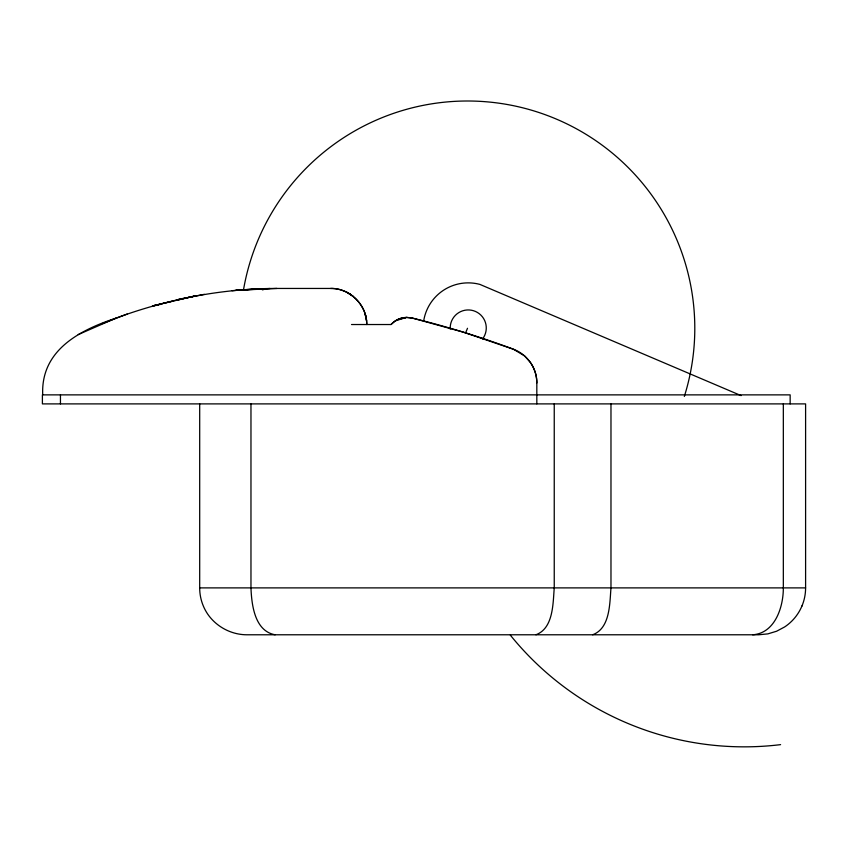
<?xml version="1.0" encoding="UTF-8"?>
<svg xmlns="http://www.w3.org/2000/svg" width="848" height="848" viewBox="0 0 848 848"><rect width="100%" height="100%" fill="white"/><g stroke="black" fill="none" stroke-linecap="round" stroke-linejoin="round"><path stroke-width="1.27" d="M42.718 394.871C40.683 350.5 79.267 330.232 115.911 318.159C167.353 299.174 222.006 288.468 276.893 288.447L330.656 288.447C349.927 288.002 367.173 305.248 366.728 324.53C367.089 305.238 349.938 288.087 330.656 288.447M351.517 324.53L391.013 324.53L395.465 320.777L400.722 318.371L406.425 317.428L412.192 318.042L462.987 332.056L513.379 349.206L524.583 355.906L530.392 362.425A36.072 36.072 0 0 1 536.826 382.999L536.826 403.892M78.196 334.589L115.911 318.159M102.343 323.597L127.158 314.036M395.465 320.777L405.227 317.799M157.749 305.163L152.523 305.937L195.051 295.941L175.716 300.489M152.523 305.937L173.14 301.093M178.292 299.365L204.347 294.32M535.915 634.781C553.468 628.273 552.949 603.659 554.242 587.887L554.242 403.892M592.646 634.781C610.2 628.273 609.68 603.659 610.973 587.887L610.973 403.892M400.595 318.996L398.009 319.399L406.446 317.428M154.972 305.248L160.208 304.485M752.621 634.781C775.04 633.35 783.435 606.935 783.329 587.887L783.329 403.892M232.013 290.684L256.774 288.892M270.046 288.5L235.797 290.323L276.893 288.447M199.693 403.892L199.693 587.887L805.6 587.887L805.6 403.892L42.4 403.892L42.4 394.871L790.156 394.871L790.156 403.892M275.165 634.781C254.707 631.198 251.633 604.9 250.966 587.887L250.966 403.892M741.12 395.624L479.936 284.419A45.092 45.092 0 0 0 423.618 321.403M350.457 294.373L347.033 292.38L353.298 296.44M366.007 317.343L364.958 313.378L366.548 320.904M536.826 382.999C537.028 368.265 527.191 354.241 513.379 349.206A901.912 901.912 0 0 0 412.192 318.042L407.051 317.417A21.645 21.645 0 0 0 391.013 324.53M60.452 394.871L60.452 403.892M780.584 744.639A300.764 300.764 0 0 1 510.295 635.099M465.499 333.116A300.764 300.764 0 0 1 467.513 328.282M450.235 329.13A18.041 18.041 0 0 1 473.491 310.718A18.041 18.041 0 0 1 482.533 338.977M243.514 289.751A227.285 227.285 0 0 1 520.969 107.378A227.285 227.285 0 0 1 684.336 396.44M199.683 587.887A46.502 45.962 90 0 0 207.654 614.037C216.346 626.746 231.197 634.675 246.588 634.781L758.706 634.781L767.843 633.88L776.609 631.23L784.686 626.916A46.905 46.449 -88.5 0 0 801.996 605.907M805.6 587.887A46.608 46.195 -89.8 0 1 801.932 606.066M266.124 289.083L262.212 289.666L266.124 289.073"/></g></svg>
